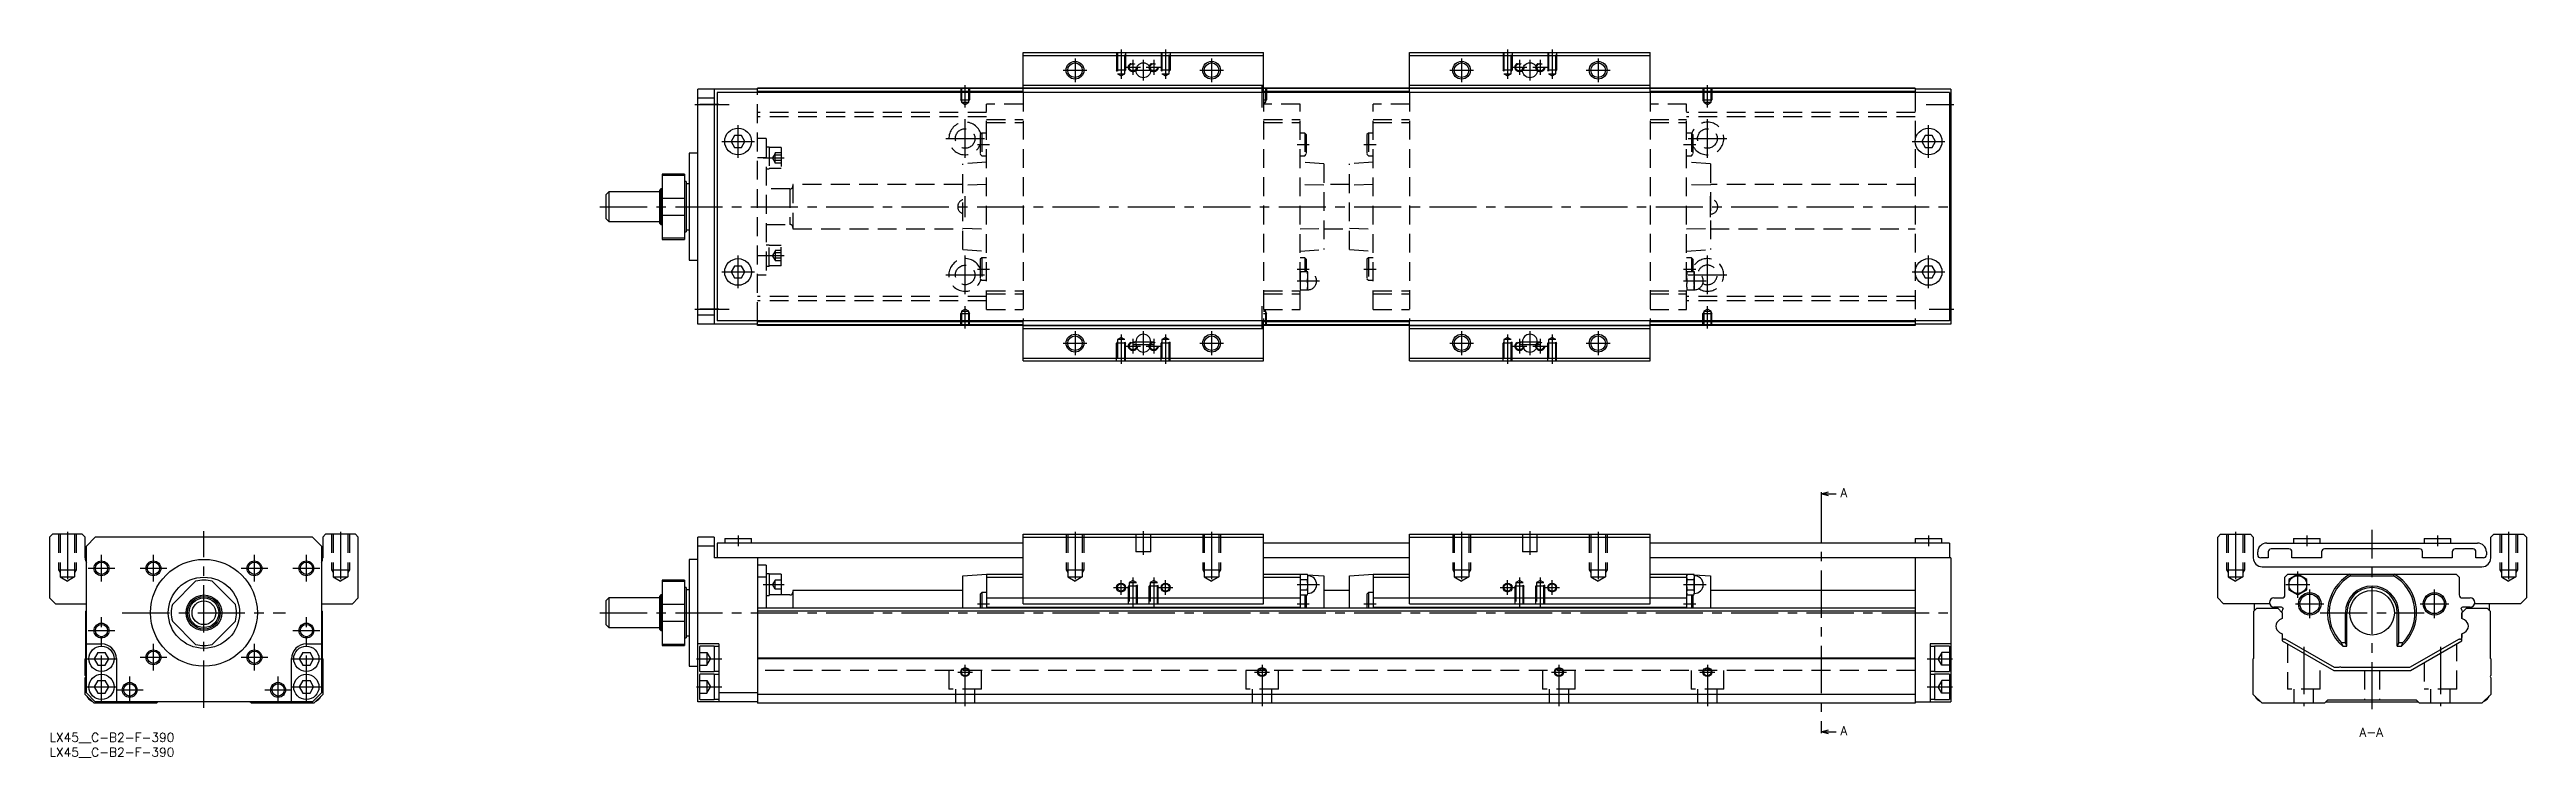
# Model space of a CAD drawing. Extents: x 0 to 834, y -8 to 230.
import ezdxf

# ---------------------------------------------------------------- set-up
doc = ezdxf.new("R2010")
doc.units = 0
doc.header["$LTSCALE"] = 0.5
doc.linetypes.add('CENTER', pattern=[50.8, 31.75, -6.35, 6.35, -6.35])
doc.linetypes.add('DASHED', pattern=[19.05, 12.7, -6.35])
for name, color, linetype in [('MSM_CENTER', 1, 'CENTER'), ('MSM_CONTINUOUS', 7, 'CONTINUOUS'), ('MSM_DASHED', 4, 'DASHED'), ('MSM_NARROW', 5, 'CONTINUOUS'), ('MSM_PART_NUMBER', 7, 'CONTINUOUS')]:
    doc.layers.add(name, color=color, linetype=linetype)
doc.styles.get("Standard").update_dxf_attribs({"font": 'txt.shx', "height": 3, "bigfont": 'bigfont.shx'})

# ---------------------------------------------------------------- blocks, each defined once
blk = doc.blocks.new('*U3')
at = {"layer": 'MSM_PART_NUMBER'}
blk.add_text('LX45__C-B2-F-390', height=3, dxfattribs=at).set_placement((0, -3))
blk = doc.blocks.new('*U4')
at = {"layer": 'MSM_PART_NUMBER'}
blk.add_text('LX45__C-B2-F-390', height=3, dxfattribs=at).set_placement((0, -8))

msp = doc.modelspace()

# ---------------------------------------------------------------- linework, layer by layer
at = {"layer": 'MSM_CENTER'}
for p, q in [((345.4, 227.38), (345.4, 219.38)), ((360.9, 230.38), (360.9, 220.47)), ((364.9, 226.88), (364.9, 221.88)), ((368.4, 226.88), (368.4, 219.88)), ((371.9, 226.88), (371.9, 221.88)), ((375.9, 230.38), (375.9, 220.47)), ((391.4, 227.38), (391.4, 219.38)), ((475.6, 227.38), (475.6, 219.38)), ((491.1, 230.38), (491.1, 220.47)), ((495.1, 226.88), (495.1, 221.88)), ((498.6, 226.88), (498.6, 219.88)), ((502.1, 226.88), (502.1, 221.88)), ((506.1, 230.38), (506.1, 220.47)), ((521.6, 227.38), (521.6, 219.38)), ((308.4, 210.87), (308.4, 218.38)), ((341.4, 223.38), (349.4, 223.38)), ((362.4, 224.38), (367.4, 224.38)), ((364.9, 223.38), (371.9, 223.38)), ((369.4, 224.38), (374.4, 224.38)), ((387.4, 223.38), (395.4, 223.38)), ((408.4, 210.87), (408.4, 218.38)), ((471.6, 223.38), (479.6, 223.38)), ((492.6, 224.38), (497.6, 224.38)), ((495.1, 223.38), (502.1, 223.38)), ((499.6, 224.38), (504.6, 224.38)), ((517.6, 223.38), (525.6, 223.38)), ((558.4, 210.87), (558.4, 218.38)), ((217.4, 211.88), (228.9, 211.88)), ((632.07, 211.88), (641.4, 211.88)), ((231.9, 193.88), (231.9, 204.88)), ((301.9, 200.38), (314.9, 200.38)), ((308.4, 193.88), (308.4, 206.88)), ((551.9, 200.38), (564.9, 200.38)), ((558.4, 193.88), (558.4, 206.88)), ((632.9, 193.88), (632.9, 204.88)), ((226.4, 199.38), (237.4, 199.38)), ((240.4, 193.83), (247.4, 193.83)), ((312.5, 198.38), (316.6, 198.38)), ((420.2, 198.38), (424.3, 198.38)), ((442.7, 198.38), (446.8, 198.38)), ((550.4, 198.38), (554.5, 198.38)), ((627.4, 199.38), (638.4, 199.38)), ((185.4, 177.38), (642.4, 177.38)), ((308.4, 173.88), (308.4, 180.88)), ((559.4, 173.88), (559.4, 180.88)), ((231.9, 149.88), (231.9, 160.88)), ((240.4, 160.92), (247.4, 160.92)), ((308.4, 147.88), (308.4, 160.88)), ((558.4, 147.88), (558.4, 160.88)), ((632.9, 149.88), (632.9, 160.88)), ((226.4, 155.38), (237.4, 155.38)), ((301.9, 154.38), (314.9, 154.38)), ((312.5, 156.38), (316.6, 156.38)), ((420.2, 156.38), (424.3, 156.38)), ((420.2, 152.38), (427.8, 152.38)), ((442.7, 156.38), (446.8, 156.38)), ((550.4, 156.38), (554.5, 156.38)), ((550.4, 152.38), (558, 152.38)), ((551.9, 154.38), (564.9, 154.38)), ((627.4, 155.38), (638.4, 155.38)), ((217.4, 142.88), (228.9, 142.88)), ((308.4, 136.38), (308.4, 143.89)), ((408.4, 136.38), (408.4, 143.89)), ((558.4, 136.38), (558.4, 143.89)), ((633.07, 142.88), (641.4, 142.88)), ((345.4, 135.38), (345.4, 127.38)), ((360.9, 134.29), (360.9, 124.38)), ((368.4, 135.38), (368.4, 127.38)), ((375.9, 134.29), (375.9, 124.38)), ((391.4, 135.38), (391.4, 127.38)), ((475.6, 135.38), (475.6, 127.38)), ((491.1, 134.29), (491.1, 124.38)), ((498.6, 135.38), (498.6, 127.38)), ((506.1, 134.29), (506.1, 124.38)), ((521.6, 135.38), (521.6, 127.38)), ((341.4, 131.38), (349.4, 131.38)), ((362.4, 130.38), (367.4, 130.38)), ((364.9, 132.88), (364.9, 127.88)), ((364.9, 131.88), (371.9, 131.88)), ((364.9, 130.88), (371.9, 130.88)), ((369.4, 130.38), (374.4, 130.38)), ((371.9, 132.88), (371.9, 127.88)), ((387.4, 131.38), (395.4, 131.38)), ((471.6, 131.38), (479.6, 131.38)), ((492.6, 130.38), (497.6, 130.38)), ((495.1, 132.88), (495.1, 127.88)), ((495.1, 131.88), (502.1, 131.88)), ((495.1, 130.88), (502.1, 130.88)), ((499.6, 130.38), (504.6, 130.38)), ((502.1, 132.88), (502.1, 127.88)), ((517.6, 131.38), (525.6, 131.38)), ((596.74, 80.12), (596.74, 0.88)), ((6, 67.76), (6, 50.18)), ((52, 8.5), (52, 68)), ((98, 67.76), (98, 50.18)), ((345.4, 67.76), (345.4, 50.18)), ((368.4, 68), (368.4, 60)), ((391.4, 67.76), (391.4, 50.18)), ((475.6, 67.76), (475.6, 50.18)), ((498.6, 68), (498.6, 60)), ((521.6, 67.76), (521.6, 50.18)), ((736.27, 67.76), (736.27, 50.18)), ((782.27, 8), (782.27, 68.5)), ((828.27, 67.76), (828.27, 50.18)), ((17.5, 51), (17.5, 60)), ((35, 51), (35, 60)), ((69, 51), (69, 60)), ((86.5, 51), (86.5, 60)), ((231.9, 66.5), (231.9, 63)), ((632.9, 66.5), (632.9, 63)), ((760.27, 66.5), (760.27, 63)), ((804.27, 66.5), (804.27, 63)), ((13, 55.5), (22, 55.5)), ((30.5, 55.5), (39.5, 55.5)), ((64.5, 55.5), (73.5, 55.5)), ((82, 55.5), (91, 55.5)), ((360.9, 46.5), (360.9, 51.5)), ((364.9, 52.41), (364.9, 42.5)), ((371.9, 52.41), (371.9, 42.5)), ((375.9, 46.5), (375.9, 51.5)), ((491.1, 46.5), (491.1, 51.5)), ((495.1, 52.41), (495.1, 42.5)), ((502.1, 52.41), (502.1, 42.5)), ((506.1, 46.5), (506.1, 51.5)), ((757.27, 45.54), (757.27, 54.46)), ((240.4, 50), (247.4, 50)), ((312.5, 43.5), (316.6, 43.5)), ((358.4, 49), (363.4, 49)), ((373.4, 49), (378.4, 49)), ((420.2, 50), (427.8, 50)), ((420.2, 43.5), (424.3, 43.5)), ((442.7, 43.5), (446.8, 43.5)), ((488.6, 49), (493.6, 49)), ((503.6, 49), (508.6, 49)), ((550.4, 50), (558, 50)), ((550.4, 43.5), (554.5, 43.5)), ((753.27, 50), (761.27, 50)), ((756.47, 43.5), (766.07, 43.5)), ((761.27, 38.7), (761.27, 48.3)), ((798.47, 43.5), (808.07, 43.5)), ((803.27, 38.7), (803.27, 48.3)), ((13, 34.5), (22, 34.5)), ((17.5, 10.25), (17.5, 39)), ((24.5, 40.5), (79.5, 40.5)), ((82, 34.5), (91, 34.5)), ((86.5, 10.25), (86.5, 39)), ((185.4, 40.5), (642.4, 40.5)), ((764.77, 40.5), (799.77, 40.5)), ((30.5, 25.5), (39.5, 25.5)), ((35, 21), (35, 30)), ((64.5, 25.5), (73.5, 25.5)), ((69, 21), (69, 30)), ((759.27, 28.97), (759.27, 9)), ((805.27, 28.97), (805.27, 9)), ((12.25, 25), (22.75, 25)), ((27, 10), (27, 19)), ((77, 10), (77, 19)), ((81.25, 25), (91.75, 25)), ((217.9, 25), (226.4, 25)), ((305.9, 20.5), (310.9, 20.5)), ((308.4, 9), (308.4, 23)), ((405.9, 20.5), (410.9, 20.5)), ((408.4, 23), (408.4, 9)), ((505.9, 20.5), (510.9, 20.5)), ((508.4, 23), (508.4, 9)), ((555.9, 20.5), (560.9, 20.5)), ((558.4, 23), (558.4, 9)), ((632.4, 25), (640.9, 25)), ((12.25, 15.5), (22.75, 15.5)), ((22.5, 14.5), (31.5, 14.5)), ((72.5, 14.5), (81.5, 14.5)), ((81.25, 15.5), (91.75, 15.5)), ((217.9, 15.5), (226.4, 15.5)), ((632.4, 15.5), (640.9, 15.5))]:
    msp.add_line(p, q, dxfattribs=at)
at = {"layer": 'MSM_CONTINUOUS'}
for p, q in [((327.9, 215.88), (327.9, 229.38)), ((327.9, 229.38), (408.9, 229.38)), ((327.9, 228.38), (408.9, 228.38)), ((408.9, 215.88), (408.9, 229.38)), ((458.1, 215.88), (458.1, 229.38)), ((458.1, 229.38), (539.1, 229.38)), ((458.1, 228.38), (539.1, 228.38)), ((539.1, 215.88), (539.1, 229.38)), ((238.4, 216.98), (218.4, 216.98)), ((218.4, 137.78), (218.4, 216.98)), ((223.9, 216.98), (223.9, 137.78)), ((628.4, 217.38), (238.4, 217.38)), ((238.4, 215.88), (238.4, 217.38)), ((327.9, 217.18), (238.4, 217.18)), ((327.9, 218.38), (408.9, 218.38)), ((327.9, 217.38), (408.9, 217.38)), ((457.9, 217.18), (408.9, 217.18)), ((458.1, 218.38), (539.1, 218.38)), ((458.1, 217.38), (539.1, 217.38)), ((628.4, 217.18), (538.9, 217.18)), ((628.4, 217.38), (628.4, 215.88)), ((640.4, 216.98), (628.4, 216.98)), ((640.4, 216.98), (640.4, 137.78)), ((223.9, 213.98), (218.4, 213.98)), ((639.9, 215.88), (224.9, 215.88)), ((224.9, 215.88), (224.9, 138.88)), ((327.9, 216.18), (238.4, 216.18)), ((457.9, 216.18), (408.9, 216.18)), ((628.4, 216.18), (538.9, 216.18)), ((639.9, 215.88), (639.9, 138.88)), ((230.74, 201.38), (229.59, 199.38)), ((233.05, 201.38), (230.74, 201.38)), ((234.2, 199.38), (233.05, 201.38)), ((631.74, 201.38), (630.59, 199.38)), ((634.05, 201.38), (631.74, 201.38)), ((635.2, 199.38), (634.05, 201.38)), ((215.4, 195.38), (215.4, 159.38)), ((218.4, 195.38), (215.4, 195.38)), ((229.59, 199.38), (230.74, 197.38)), ((230.74, 197.38), (233.05, 197.38)), ((233.05, 197.38), (234.2, 199.38)), ((630.59, 199.38), (631.74, 197.38)), ((631.74, 197.38), (634.05, 197.38)), ((634.05, 197.38), (635.2, 199.38)), ((213.9, 188.38), (206.4, 188.38)), ((206.4, 188.38), (206.4, 166.38)), ((206.4, 188.01), (213.9, 188.01)), ((213.9, 188.38), (213.9, 166.38)), ((214.4, 185.88), (213.9, 185.88)), ((214.4, 185.88), (214.4, 168.88)), ((215.4, 185.13), (214.4, 185.13)), ((188.4, 182.38), (187.4, 181.38)), ((187.4, 181.38), (187.4, 173.38)), ((188.4, 182.38), (188.4, 172.38)), ((205.4, 182.38), (188.4, 182.38)), ((205.9, 183.38), (205.4, 182.88)), ((205.4, 182.88), (205.4, 171.88)), ((205.9, 183.38), (205.9, 171.38)), ((206.4, 183.38), (205.9, 183.38)), ((213.9, 180.17), (206.4, 180.17)), ((187.4, 173.38), (188.4, 172.38)), ((188.4, 172.38), (205.4, 172.38)), ((205.4, 171.88), (205.9, 171.38)), ((205.9, 171.38), (206.4, 171.38)), ((206.4, 174.58), (213.9, 174.58)), ((213.9, 168.88), (214.4, 168.88)), ((214.4, 169.63), (215.4, 169.63)), ((213.9, 166.74), (206.4, 166.74)), ((206.4, 166.38), (213.9, 166.38)), ((215.4, 159.38), (218.4, 159.38)), ((230.74, 157.38), (229.59, 155.38)), ((229.59, 155.38), (230.74, 153.38)), ((233.05, 157.38), (230.74, 157.38)), ((230.74, 153.38), (233.05, 153.38)), ((234.2, 155.38), (233.05, 157.38)), ((233.05, 153.38), (234.2, 155.38)), ((631.74, 157.38), (630.59, 155.38)), ((630.59, 155.38), (631.74, 153.38)), ((634.05, 157.38), (631.74, 157.38)), ((631.74, 153.38), (634.05, 153.38)), ((635.2, 155.38), (634.05, 157.38)), ((634.05, 153.38), (635.2, 155.38)), ((223.9, 140.78), (218.4, 140.78)), ((238.4, 137.78), (218.4, 137.78)), ((639.9, 138.88), (224.9, 138.88)), ((238.4, 137.38), (238.4, 138.88)), ((327.9, 138.58), (238.4, 138.58)), ((327.9, 137.58), (238.4, 137.58)), ((628.4, 137.38), (238.4, 137.38)), ((327.9, 125.38), (327.9, 138.88)), ((327.9, 137.38), (408.9, 137.38)), ((327.9, 136.38), (408.9, 136.38)), ((408.9, 125.38), (408.9, 138.88)), ((457.9, 138.58), (408.9, 138.58)), ((457.9, 137.58), (408.9, 137.58)), ((458.1, 125.38), (458.1, 138.88)), ((458.1, 137.38), (539.1, 137.38)), ((458.1, 136.38), (539.1, 136.38)), ((628.4, 138.58), (538.9, 138.58)), ((628.4, 137.58), (538.9, 137.58)), ((539.1, 125.38), (539.1, 138.88)), ((628.4, 138.88), (628.4, 137.38)), ((640.4, 137.78), (628.4, 137.78)), ((327.9, 126.38), (408.9, 126.38)), ((327.9, 125.38), (408.9, 125.38)), ((365.9, 131.88), (365.9, 130.88)), ((370.9, 130.88), (370.9, 131.88)), ((458.1, 126.38), (539.1, 126.38)), ((458.1, 125.38), (539.1, 125.38)), ((496.1, 131.88), (496.1, 130.88)), ((501.1, 130.88), (501.1, 131.88)), ((596.74, 80.62), (599.24, 81.29)), ((596.74, 81.12), (596.74, 80.12)), ((596.74, 80.62), (601.74, 80.62)), ((599.24, 79.95), (596.74, 80.62)), ((1, 67), (0, 66)), ((11, 67), (1, 67)), ((12, 66), (11, 67)), ((93, 67), (92, 66)), ((103, 67), (93, 67)), ((104, 66), (103, 67)), ((327.9, 67), (408.9, 67)), ((327.9, 43.5), (327.9, 67)), ((408.9, 43.5), (408.9, 67)), ((458.1, 67), (539.1, 67)), ((458.1, 43.5), (458.1, 67)), ((539.1, 43.5), (539.1, 67)), ((730.27, 66), (731.27, 67)), ((731.27, 67), (741.27, 67)), ((741.27, 67), (742.27, 66)), ((822.27, 66), (823.27, 67)), ((823.27, 67), (833.27, 67)), ((833.27, 67), (834.27, 66)), ((0, 66), (0, 45.5)), ((12, 59), (12, 66)), ((15.4, 66), (12.4, 63)), ((12.4, 13.5), (12.4, 63)), ((88.6, 66), (15.4, 66)), ((91.6, 63), (88.6, 66)), ((91.6, 63), (91.6, 13.5)), ((92, 66), (92, 59)), ((104, 45.5), (104, 66)), ((218.4, 58.5), (215.4, 58.5)), ((215.4, 58.5), (215.4, 22.5)), ((223.9, 66), (218.4, 66)), ((218.4, 10.5), (218.4, 66)), ((223.9, 63), (218.4, 63)), ((223.9, 66), (223.9, 59)), ((327.9, 59), (223.9, 59)), ((224.9, 64), (224.9, 59)), ((327.9, 64), (224.9, 64)), ((227.4, 65.5), (227.4, 64)), ((227.4, 65.5), (236.4, 65.5)), ((236.4, 64), (236.4, 65.5)), ((238.4, 59), (238.4, 10)), ((327.9, 66), (408.9, 66)), ((458.1, 64), (408.9, 64)), ((458.1, 59), (408.9, 59)), ((458.1, 66), (539.1, 66)), ((639.9, 64), (539.1, 64)), ((640.4, 59), (539.1, 59)), ((628.4, 65.5), (628.4, 64)), ((628.4, 65.5), (637.4, 65.5)), ((628.4, 59), (628.4, 10)), ((637.4, 64), (637.4, 65.5)), ((639.9, 64), (639.9, 59)), ((640.4, 59), (640.4, 10.5)), ((730.27, 45.5), (730.27, 66)), ((742.27, 66), (742.27, 59)), ((743.77, 60), (743.77, 61)), ((747.27, 59), (744.77, 59)), ((746.77, 64), (817.77, 64)), ((747.27, 61), (747.27, 59)), ((754.27, 62), (748.27, 62)), ((755.27, 59), (755.27, 61)), ((765.27, 59), (755.27, 59)), ((755.77, 65.5), (764.77, 65.5)), ((755.77, 65.5), (755.77, 64)), ((764.77, 64), (764.77, 65.5)), ((765.27, 61), (765.27, 59)), ((798.27, 62), (766.27, 62)), ((799.27, 59), (799.27, 61)), ((809.27, 59), (799.27, 59)), ((799.77, 65.5), (808.77, 65.5)), ((799.77, 65.5), (799.77, 64)), ((808.77, 64), (808.77, 65.5)), ((809.27, 61), (809.27, 59)), ((816.27, 62), (810.27, 62)), ((817.27, 59), (817.27, 61)), ((819.77, 59), (817.27, 59)), ((820.77, 61), (820.77, 60)), ((822.27, 59), (822.27, 66)), ((834.27, 66), (834.27, 45.5)), ((41.36, 43.3), (49.2, 51.14)), ((54.8, 51.14), (62.64, 43.3)), ((213.9, 51.5), (206.4, 51.5)), ((206.4, 51.5), (206.4, 29.5)), ((206.4, 51.14), (213.9, 51.14)), ((213.9, 51.5), (213.9, 29.5)), ((241.4, 56.5), (238.4, 56.5)), ((241.4, 52.5), (238.4, 52.5)), ((241.4, 56.5), (241.4, 42)), ((242.4, 53.65), (241.4, 53.65)), ((242.4, 53.65), (242.4, 46.35)), ((246.4, 53.5), (242.4, 53.5)), ((246.4, 53.5), (246.4, 46.5)), ((307.6, 53), (315.6, 53.5)), ((307.6, 42), (307.6, 53)), ((315.6, 53.5), (327.9, 53.5)), ((315.6, 53.5), (315.6, 42)), ((315.6, 52.5), (327.9, 52.5)), ((408.9, 53.5), (421.2, 53.5)), ((408.9, 52.5), (421.2, 52.5)), ((421.2, 53.5), (421.77, 53.46)), ((421.2, 53.5), (421.2, 42)), ((421.32, 53.46), (421.2, 53)), ((421.2, 52.41), (421.2, 52.6)), ((421.32, 53.46), (423.67, 53.46)), ((421.32, 51.73), (423.67, 51.73)), ((423.8, 53), (423.67, 53.46)), ((423.7, 53.34), (429.2, 53)), ((423.8, 47), (423.8, 53)), ((429.2, 53), (429.2, 42)), ((437.8, 53), (445.8, 53.5)), ((437.8, 42), (437.8, 53)), ((445.8, 53.5), (458.1, 53.5)), ((445.8, 53.5), (445.8, 42)), ((445.8, 52.5), (458.1, 52.5)), ((539.1, 53.5), (551.4, 53.5)), ((539.1, 52.5), (551.4, 52.5)), ((551.4, 53.5), (551.97, 53.46)), ((551.4, 53.5), (551.4, 42)), ((551.52, 53.46), (551.4, 53)), ((551.4, 52.41), (551.4, 52.6)), ((551.52, 53.46), (553.87, 53.46)), ((551.52, 51.73), (553.87, 51.73)), ((554, 53), (553.87, 53.46)), ((553.9, 53.34), (559.4, 53)), ((554, 47), (554, 53)), ((559.4, 53), (559.4, 42)), ((745.27, 56), (819.27, 56)), ((752.92, 52.5), (753.92, 53.5)), ((752.92, 46.5), (752.92, 52.5)), ((753.92, 53.5), (810.62, 53.5)), ((757.27, 53.46), (754.27, 51.73)), ((754.27, 51.73), (754.27, 48.27)), ((760.27, 51.73), (757.27, 53.46)), ((760.27, 48.27), (760.27, 51.73)), ((774.79, 53.5), (775.04, 53)), ((775.04, 53), (789.5, 53)), ((789.5, 53), (789.76, 53.5)), ((810.62, 53.5), (811.62, 52.5)), ((811.62, 52.5), (811.62, 46.5)), ((0, 45.5), (2, 43.5)), ((2, 43.5), (12.4, 43.5)), ((91.6, 43.5), (102, 43.5)), ((102, 43.5), (104, 45.5)), ((188.4, 45.5), (187.4, 44.5)), ((187.4, 44.5), (187.4, 36.5)), ((205.4, 45.5), (188.4, 45.5)), ((188.4, 45.5), (188.4, 35.5)), ((205.9, 46.5), (205.4, 46)), ((205.4, 46), (205.4, 35)), ((206.4, 46.5), (205.9, 46.5)), ((205.9, 46.5), (205.9, 34.5)), ((213.9, 43.3), (206.4, 43.3)), ((214.4, 49), (213.9, 49)), ((214.4, 49), (214.4, 32)), ((215.4, 48.25), (214.4, 48.25)), ((628.4, 42), (238.4, 42)), ((241.4, 46.35), (242.4, 46.35)), ((249.4, 46.5), (242.4, 46.5)), ((250.4, 48), (250.4, 42)), ((307.6, 48), (250.4, 48)), ((314, 47.3), (313.5, 46.8)), ((313.5, 46.8), (313.5, 42)), ((315.6, 47.3), (314, 47.3)), ((314, 47.3), (314, 42)), ((315.6, 45.5), (421.2, 45.5)), ((315.6, 42.4), (421.2, 42.4)), ((327.9, 43.5), (408.9, 43.5)), ((421.2, 47), (421.32, 46.54)), ((421.32, 48.27), (423.67, 48.27)), ((421.32, 46.54), (423.67, 46.54)), ((422.8, 46.54), (422.8, 42)), ((423.3, 46.54), (423.3, 42)), ((423.67, 46.54), (423.8, 47)), ((437.8, 48), (429.2, 48)), ((444.2, 47.3), (443.7, 46.8)), ((443.7, 46.8), (443.7, 42)), ((445.8, 47.3), (444.2, 47.3)), ((444.2, 47.3), (444.2, 42)), ((445.8, 45.5), (551.4, 45.5)), ((445.8, 42.4), (551.4, 42.4)), ((458.1, 43.5), (539.1, 43.5)), ((551.4, 47), (551.52, 46.54)), ((551.52, 48.27), (553.87, 48.27)), ((551.52, 46.54), (553.87, 46.54)), ((553, 46.54), (553, 42)), ((553.5, 46.54), (553.5, 42)), ((553.87, 46.54), (554, 47)), ((628.4, 48), (559.4, 48)), ((732.27, 43.5), (730.27, 45.5)), ((747.74, 43.5), (732.27, 43.5)), ((742.47, 41), (743.47, 42)), ((742.67, 41.2), (742.67, 43.5)), ((743.47, 42), (750.52, 42)), ((749.22, 45.5), (751.92, 45.5)), ((751.52, 42.4), (749.22, 42.4)), ((750.52, 42), (752.02, 40.5)), ((750.52, 42), (752.02, 40.5)), ((754.27, 48.27), (757.27, 46.54)), ((757.27, 46.54), (760.27, 48.27)), ((812.52, 40.5), (814.02, 42)), ((812.62, 45.5), (815.32, 45.5)), ((815.32, 42.4), (813.02, 42.4)), ((814.02, 42), (821.07, 42)), ((832.27, 43.5), (816.81, 43.5)), ((821.07, 42), (822.07, 41)), ((821.87, 41.2), (821.87, 43.5)), ((834.27, 45.5), (832.27, 43.5)), ((12.2, 41), (12.4, 41.2)), ((12.2, 25.2), (12.2, 41)), ((49.2, 29.86), (41.36, 37.7)), ((62.64, 37.7), (54.8, 29.86)), ((91.6, 41.2), (91.8, 41)), ((91.8, 41), (91.8, 25.2)), ((187.4, 36.5), (188.4, 35.5)), ((188.4, 35.5), (205.4, 35.5)), ((205.4, 35), (205.9, 34.5)), ((205.9, 34.5), (206.4, 34.5)), ((206.4, 37.7), (213.9, 37.7)), ((628.4, 41), (238.4, 41)), ((742.47, 25.2), (742.47, 41)), ((752.02, 38.61), (751.13, 38.1)), ((751.13, 33.9), (752.02, 33.39)), ((751.97, 40.55), (751.97, 41.2)), ((752.02, 40.5), (752.02, 38.61)), ((752.02, 33.39), (752.02, 31)), ((773.27, 30.44), (773.27, 40.5)), ((773.77, 29.22), (773.77, 40.5)), ((790.77, 29.22), (790.77, 40.5)), ((791.27, 30.44), (791.27, 40.5)), ((812.57, 40.55), (812.52, 40.5)), ((812.52, 40.5), (812.52, 38.61)), ((812.52, 38.61), (812.52, 40.5)), ((813.42, 38.1), (812.52, 38.61)), ((812.52, 33.39), (813.42, 33.9)), ((812.52, 33.39), (812.52, 32.13)), ((812.52, 31), (812.52, 33.39)), ((812.57, 41.2), (812.57, 40.55)), ((822.07, 41), (822.07, 25.2)), ((12, 25), (12.2, 25.2)), ((12.4, 30), (17.5, 30)), ((16.27, 27.12), (15.05, 25)), ((16.27, 27.12), (18.73, 27.12)), ((19.95, 25), (18.73, 27.12)), ((85.27, 27.12), (84.05, 25)), ((85.27, 27.12), (87.73, 27.12)), ((86.5, 30), (91.6, 30)), ((88.95, 25), (87.73, 27.12)), ((91.8, 25.2), (92, 25)), ((213.9, 29.86), (206.4, 29.86)), ((206.4, 29.5), (213.9, 29.5)), ((213.9, 32), (214.4, 32)), ((214.4, 32.75), (215.4, 32.75)), ((225.4, 30), (218.4, 30)), ((218.9, 29), (218.9, 21)), ((223.9, 29.25), (219.15, 29.25)), ((223.9, 29.25), (223.9, 20.75)), ((225.4, 29.15), (223.9, 29.15)), ((225.4, 30), (225.4, 10.5)), ((628.4, 25.2), (238.4, 25.2)), ((633.4, 30), (633.4, 10.5)), ((640.4, 30), (633.4, 30)), ((634.9, 29.15), (633.4, 29.15)), ((639.9, 29.25), (634.9, 29.25)), ((634.9, 29.25), (634.9, 20.75)), ((639.9, 29.25), (639.9, 20.75)), ((742.27, 25), (742.47, 25.2)), ((752.02, 31), (769.34, 21)), ((752.97, 31.61), (752.77, 31.61)), ((769.61, 22), (752.97, 31.61)), ((771.91, 30.44), (773.27, 30.44)), ((772.38, 29.22), (773.77, 29.22)), ((773.77, 29.22), (773.27, 30.44)), ((791.27, 30.44), (790.77, 29.22)), ((790.77, 29.22), (792.16, 29.22)), ((791.27, 30.44), (792.63, 30.44)), ((811.57, 31.61), (794.93, 22)), ((795.2, 21), (812.52, 31)), ((811.77, 31.61), (811.57, 31.61)), ((822.07, 25.2), (822.27, 25)), ((12, 19.4), (12, 25)), ((12, 13), (12, 18.6)), ((15.05, 25), (16.27, 22.88)), ((16.27, 17.62), (15.05, 15.5)), ((16.27, 22.88), (18.73, 22.88)), ((16.27, 17.62), (18.73, 17.62)), ((18.73, 22.88), (19.95, 25)), ((19.95, 15.5), (18.73, 17.62)), ((22.5, 25), (22.5, 10.5)), ((81.5, 10.5), (81.5, 25)), ((84.05, 25), (85.27, 22.88)), ((85.27, 17.62), (84.05, 15.5)), ((85.27, 22.88), (87.73, 22.88)), ((85.27, 17.62), (87.73, 17.62)), ((87.73, 22.88), (88.95, 25)), ((88.95, 15.5), (87.73, 17.62)), ((92, 25), (92, 13)), ((215.4, 22.5), (218.4, 22.5)), ((218.9, 19.5), (218.9, 11.5)), ((219.15, 20.75), (223.9, 20.75)), ((223.9, 19.75), (219.15, 19.75)), ((223.9, 20.85), (225.4, 20.85)), ((223.9, 19.75), (223.9, 11.25)), ((225.4, 19.65), (223.9, 19.65)), ((628.4, 25), (238.4, 25)), ((633.4, 20.85), (634.9, 20.85)), ((634.9, 19.65), (633.4, 19.65)), ((634.9, 20.75), (639.9, 20.75)), ((639.9, 19.75), (634.9, 19.75)), ((634.9, 19.75), (634.9, 11.25)), ((639.9, 19.75), (639.9, 11.25)), ((742.27, 13), (742.27, 25)), ((769.34, 21), (795.2, 21)), ((771.12, 22), (769.61, 22)), ((794.93, 22), (771.92, 22)), ((822.27, 25), (822.27, 19.4)), ((822.27, 18.6), (822.27, 13)), ((15, 10), (12, 13)), ((15.4, 10.5), (12.4, 13.5)), ((36, 10), (15, 10)), ((15.05, 15.5), (16.27, 13.38)), ((88.6, 10.5), (15.4, 10.5)), ((16.27, 13.38), (18.73, 13.38)), ((18.73, 13.38), (19.95, 15.5)), ((36.5, 10.5), (36, 10)), ((68, 10), (67.5, 10.5)), ((89, 10), (68, 10)), ((84.05, 15.5), (85.27, 13.38)), ((85.27, 13.38), (87.73, 13.38)), ((87.73, 13.38), (88.95, 15.5)), ((91.6, 13.5), (88.6, 10.5)), ((92, 13), (89, 10)), ((238.4, 10.5), (218.4, 10.5)), ((219.15, 11.25), (223.9, 11.25)), ((223.9, 11.35), (225.4, 11.35)), ((238.4, 13.5), (225.4, 13.5)), ((628.4, 13), (238.4, 13)), ((628.4, 10), (238.4, 10)), ((628.4, 10.5), (640.4, 10.5)), ((633.4, 11.35), (634.9, 11.35)), ((634.9, 11.25), (639.9, 11.25)), ((745.27, 10), (742.27, 13)), ((766.27, 10), (745.27, 10)), ((767.27, 11), (766.27, 10)), ((766.77, 10.5), (797.77, 10.5)), ((797.27, 11), (767.27, 11)), ((798.27, 10), (797.27, 11)), ((819.27, 10), (798.27, 10)), ((822.27, 13), (819.27, 10)), ((596.74, 0.38), (599.24, 1.05)), ((596.74, 0.88), (596.74, -0.12)), ((596.74, 0.38), (601.74, 0.38)), ((599.24, -0.29), (596.74, 0.38))]:
    msp.add_line(p, q, dxfattribs=at)
for centre, radius in [((345.4, 223.38), 2.46), ((368.4, 223.38), 2.5), ((391.4, 223.38), 2.46), ((475.6, 223.38), 2.46), ((498.6, 223.38), 2.5), ((521.6, 223.38), 2.46), ((231.9, 199.38), 4.5), ((632.9, 199.38), 4.5), ((231.9, 155.38), 4.5), ((632.9, 155.38), 4.5), ((345.4, 131.38), 2.46), ((391.4, 131.38), 2.46), ((475.6, 131.38), 2.46), ((521.6, 131.38), 2.46), ((52, 40.5), 18), ((17.5, 55.5), 2.07), ((35, 55.5), 2.07), ((52, 40.5), 12), ((69, 55.5), 2.07), ((86.5, 55.5), 2.07), ((360.9, 49), 1.23), ((375.9, 49), 1.23), ((491.1, 49), 1.23), ((506.1, 49), 1.23), ((757.27, 50), 3), ((52, 40.5), 6), ((52, 40.5), 5.5), ((52, 40.5), 5), ((52, 40.5), 4), ((761.27, 43.5), 3.8), ((761.27, 43.5), 3.3), ((782.27, 40.5), 7.5), ((803.27, 43.5), 3.8), ((803.27, 43.5), 3.3), ((17.5, 34.5), 2.07), ((86.5, 34.5), 2.07), ((17.5, 25), 4.25), ((35, 25.5), 2.07), ((69, 25.5), 2.07), ((86.5, 25), 4.25), ((17.5, 15.5), 4.25), ((86.5, 15.5), 4.25), ((308.4, 20.5), 1.23), ((408.4, 20.5), 1.23), ((508.4, 20.5), 1.23), ((558.4, 20.5), 1.23), ((27, 14.5), 2.07), ((77, 14.5), 2.07)]:
    msp.add_circle(centre, radius, dxfattribs=at)
for centre, radius, start, end in [((368.4, 131.88), 2.5, 0, 180), ((498.6, 131.88), 2.5, 0, 180), ((368.4, 130.88), 2.5, 180, 0), ((498.6, 130.88), 2.5, 180, 0), ((15, 59), 3, 180, 209.92525), ((89, 59), 3, 330.07238, 0), ((745.27, 59), 3, 180, 270), ((746.77, 61), 3, 90, 180), ((744.77, 60), 1, 180, 270), ((748.27, 61), 1, 90, 180), ((754.27, 61), 1, 0, 90), ((766.27, 61), 1, 90, 180), ((798.27, 61), 1, 0, 90), ((810.27, 61), 1, 90, 180), ((816.27, 61), 1, 0, 90), ((817.77, 61), 3, 0, 90), ((819.27, 59), 3, 270, 0), ((819.77, 60), 1, 270, 0), ((52, 40.5), 11, 75.27264, 104.72736), ((424.5, 52.57), 3.31, 164.22771, 179.4294), ((424.5, 52.63), 3.31, 180.57378, 195.76911), ((434.08, 49.95), 12.89, 172.03062, 179.75617), ((420.49, 52.56), 3.31, 0.57378, 15.76911), ((420.49, 52.63), 3.31, 344.22771, 359.4294), ((410.9, 49.94), 12.89, 0.24521, 7.968), ((423.8, 50), 3, 270, 90), ((554.7, 52.57), 3.31, 164.22771, 179.4294), ((554.7, 52.63), 3.31, 180.57378, 195.76911), ((564.28, 49.95), 12.89, 172.03062, 179.75617), ((550.69, 52.56), 3.31, 0.57378, 15.76911), ((550.69, 52.63), 3.31, 344.22771, 359.4294), ((541.1, 49.94), 12.89, 0.24521, 7.968), ((554, 50), 3, 270, 90), ((782.27, 40.5), 15, 119.92643, 228.76392), ((782.27, 40.5), 14.44, 120.05097, 224.15139), ((782.27, 40.5), 14.44, 315.84861, 59.94903), ((782.27, 40.5), 15, 311.23608, 60.07357), ((52, 40.5), 11, 165.27264, 194.72736), ((52, 40.5), 11, 345.27264, 14.72736), ((249.4, 47.5), 1, 270, 0), ((434.65, 50.1), 13.46, 180.40698, 187.80623), ((424.5, 47.37), 3.31, 164.22771, 179.4294), ((424.5, 47.44), 3.31, 180.57378, 195.76911), ((410.34, 50.1), 13.46, 352.19377, 359.59302), ((420.49, 47.37), 3.31, 0.57378, 15.76911), ((420.49, 47.43), 3.31, 344.22771, 359.4294), ((564.85, 50.1), 13.46, 180.40698, 187.80623), ((554.7, 47.37), 3.31, 164.22771, 179.4294), ((554.7, 47.44), 3.31, 180.57378, 195.76911), ((540.54, 50.1), 13.46, 352.19377, 359.59302), ((550.69, 47.37), 3.31, 0.57378, 15.76911), ((550.69, 47.43), 3.31, 344.22771, 359.4294), ((749.22, 43.95), 1.55, 90, 270), ((751.52, 41.4), 1, 30.09191, 90), ((751.92, 46.5), 1, 270, 0), ((752.77, 41.2), 0.8, 118.74892, 180), ((782.27, 40.5), 9, 0, 180), ((782.27, 40.5), 8.5, 0, 180), ((812.62, 46.5), 1, 180, 270), ((813.02, 41.4), 1, 90, 149.90809), ((811.77, 41.2), 0.8, 0, 61.25108), ((815.32, 43.95), 1.55, 270, 90), ((752.43, 35.85), 2.6, 120.00003, 176.58933), ((752.43, 36.15), 2.6, 183.41067, 239.99996), ((812.12, 35.85), 2.6, 3.41067, 59.99996), ((812.12, 36.15), 2.6, 300.00004, 356.58933), ((17.5, 25), 5, 0, 90), ((52, 40.5), 11, 255.27264, 284.72736), ((86.5, 25), 5, 90, 180), ((219.15, 29), 0.25, 90, 180), ((752.77, 32.41), 0.8, 200.36413, 270), ((784.5, 34.62), 13.26, 198.36858, 204.03004), ((779.98, 34.65), 13.33, 335.98509, 341.61629), ((811.77, 32.41), 0.8, 270, 339.62763), ((11.7, 19), 0.5, 306.8699, 53.1301), ((219.15, 21), 0.25, 180, 270), ((219.15, 19.5), 0.25, 90, 180), ((771.52, 21.7), 0.5, 36.8699, 143.1301), ((822.57, 19), 0.5, 126.8699, 233.1301), ((15.4, 13.5), 3, 201.81505, 248.18495), ((88.6, 13.5), 3, 291.81368, 338.18632), ((219.15, 11.5), 0.25, 180, 270), ((745.67, 13.5), 3, 201.81368, 248.18632), ((818.87, 13.5), 3, 291.81505, 338.18495)]:
    msp.add_arc(centre, radius, start, end, dxfattribs=at)
at = {"layer": 'MSM_DASHED'}
for p, q in [((359.4, 229.38), (359.4, 223.38)), ((359.67, 229.38), (359.67, 222.18)), ((362.13, 222.18), (362.13, 229.38)), ((362.4, 229.38), (362.4, 223.38)), ((374.4, 229.38), (374.4, 223.38)), ((374.67, 229.38), (374.67, 222.18)), ((377.13, 222.18), (377.13, 229.38)), ((377.4, 229.38), (377.4, 223.38)), ((489.6, 229.38), (489.6, 223.38)), ((489.87, 229.38), (489.87, 222.18)), ((492.33, 222.18), (492.33, 229.38)), ((492.6, 229.38), (492.6, 223.38)), ((504.6, 229.38), (504.6, 223.38)), ((504.87, 229.38), (504.87, 222.18)), ((507.33, 222.18), (507.33, 229.38)), ((507.6, 229.38), (507.6, 223.38)), ((306.9, 217.38), (306.9, 213.38)), ((307.17, 217.38), (307.17, 212.58)), ((309.63, 212.58), (309.63, 217.38)), ((309.9, 217.38), (309.9, 213.38)), ((408.9, 217.38), (327.9, 217.38)), ((362.4, 223.38), (359.4, 223.38)), ((359.67, 222.91), (359.4, 223.38)), ((359.67, 222.18), (362.13, 222.18)), ((359.67, 222.18), (360.9, 221.47)), ((360.9, 221.47), (362.13, 222.18)), ((362.13, 222.91), (362.4, 223.38)), ((377.4, 223.38), (374.4, 223.38)), ((374.67, 222.91), (374.4, 223.38)), ((374.67, 222.18), (377.13, 222.18)), ((374.67, 222.18), (375.9, 221.47)), ((375.9, 221.47), (377.13, 222.18)), ((377.13, 222.91), (377.4, 223.38)), ((409.63, 212.58), (409.63, 217.38)), ((409.9, 217.38), (409.9, 213.38)), ((539.1, 217.38), (458.1, 217.38)), ((492.6, 223.38), (489.6, 223.38)), ((489.87, 222.91), (489.6, 223.38)), ((489.87, 222.18), (492.33, 222.18)), ((489.87, 222.18), (491.1, 221.47)), ((491.1, 221.47), (492.33, 222.18)), ((492.33, 222.91), (492.6, 223.38)), ((507.6, 223.38), (504.6, 223.38)), ((504.87, 222.91), (504.6, 223.38)), ((504.87, 222.18), (507.33, 222.18)), ((504.87, 222.18), (506.1, 221.47)), ((506.1, 221.47), (507.33, 222.18)), ((507.33, 222.91), (507.6, 223.38)), ((556.9, 217.38), (556.9, 213.38)), ((557.17, 217.38), (557.17, 212.58)), ((559.63, 212.58), (559.63, 217.38)), ((559.9, 217.38), (559.9, 213.38)), ((225.4, 211.88), (218.4, 211.88)), ((238.4, 138.88), (238.4, 215.88)), ((315.6, 209.13), (238.4, 209.13)), ((306.9, 213.38), (309.9, 213.38)), ((307.17, 212.91), (306.9, 213.38)), ((307.17, 212.58), (308.4, 211.87)), ((307.17, 212.58), (309.63, 212.58)), ((308.4, 211.87), (309.63, 212.58)), ((309.63, 212.91), (309.9, 213.38)), ((327.9, 211.98), (315.6, 211.98)), ((315.6, 142.78), (315.6, 211.98)), ((327.9, 215.88), (327.9, 138.88)), ((408.9, 215.88), (408.9, 138.88)), ((408.9, 213.38), (409.9, 213.38)), ((408.9, 212.15), (409.63, 212.58)), ((408.9, 212.58), (409.63, 212.58)), ((421.2, 211.98), (408.9, 211.98)), ((409.63, 212.91), (409.9, 213.38)), ((421.2, 142.78), (421.2, 211.98)), ((458.1, 211.98), (445.8, 211.98)), ((445.8, 142.78), (445.8, 211.98)), ((458.1, 215.88), (458.1, 138.88)), ((539.1, 215.88), (539.1, 138.88)), ((551.4, 211.98), (539.1, 211.98)), ((551.4, 142.78), (551.4, 211.98)), ((628.4, 209.13), (551.4, 209.13)), ((556.9, 213.38), (559.9, 213.38)), ((557.17, 212.91), (556.9, 213.38)), ((557.17, 212.58), (559.63, 212.58)), ((557.17, 212.58), (558.4, 211.87)), ((558.4, 211.87), (559.63, 212.58)), ((559.63, 212.91), (559.9, 213.38)), ((628.4, 215.88), (628.4, 138.88)), ((315.6, 207.63), (238.4, 207.63)), ((241.4, 200.38), (238.4, 200.38)), ((241.4, 200.38), (241.4, 154.38)), ((314, 202.18), (313.5, 201.68)), ((313.5, 201.68), (313.5, 195.08)), ((315.6, 202.18), (314, 202.18)), ((314, 202.18), (314, 194.58)), ((315.6, 206.73), (327.9, 206.73)), ((315.6, 205.73), (327.9, 205.73)), ((408.9, 206.73), (421.2, 206.73)), ((408.9, 205.73), (421.2, 205.73)), ((422.8, 202.18), (421.2, 202.18)), ((423.3, 201.68), (422.8, 202.18)), ((422.8, 202.18), (422.8, 194.58)), ((423.3, 201.68), (423.3, 195.08)), ((444.2, 202.18), (443.7, 201.68)), ((443.7, 201.68), (443.7, 195.08)), ((445.8, 202.18), (444.2, 202.18)), ((444.2, 202.18), (444.2, 194.58)), ((445.8, 206.73), (458.1, 206.73)), ((445.8, 205.73), (458.1, 205.73)), ((539.1, 206.73), (551.4, 206.73)), ((539.1, 205.73), (551.4, 205.73)), ((628.4, 207.63), (551.4, 207.63)), ((553, 202.18), (551.4, 202.18)), ((553.5, 201.68), (553, 202.18)), ((553, 202.18), (553, 194.58)), ((553.5, 201.68), (553.5, 195.08)), ((241.4, 193.9), (238.4, 193.9)), ((242.4, 197.48), (241.4, 197.48)), ((242.4, 197.48), (242.4, 190.18)), ((246.4, 197.33), (242.4, 197.33)), ((244.4, 195.33), (243.53, 193.83)), ((244.4, 192.33), (243.53, 193.83)), ((244.4, 192.1), (244.4, 195.56)), ((246.4, 195.56), (244.4, 195.56)), ((246.4, 194.7), (244.4, 194.7)), ((246.4, 192.96), (244.4, 192.96)), ((246.4, 192.1), (244.4, 192.1)), ((246.4, 197.33), (246.4, 190.33)), ((315.6, 192.38), (307.6, 191.82)), ((313.5, 195.08), (314, 194.58)), ((314, 194.58), (315.6, 194.58)), ((421.2, 194.58), (422.8, 194.58)), ((429.2, 191.82), (421.2, 192.38)), ((422.8, 194.58), (423.3, 195.08)), ((445.8, 192.38), (437.8, 191.82)), ((443.7, 195.08), (444.2, 194.58)), ((444.2, 194.58), (445.8, 194.58)), ((551.4, 194.58), (553, 194.58)), ((559.4, 191.82), (551.4, 192.38)), ((553, 194.58), (553.5, 195.08)), ((241.4, 190.18), (242.4, 190.18)), ((242.4, 190.33), (246.4, 190.33)), ((250.4, 184.88), (250.4, 169.88)), ((307.6, 184.88), (250.4, 184.88)), ((307.6, 162.93), (307.6, 191.82)), ((315.6, 184.86), (307.6, 184.61)), ((429.2, 184.61), (421.2, 184.86)), ((429.2, 191.82), (429.2, 162.93)), ((437.8, 184.88), (429.2, 184.88)), ((437.8, 162.93), (437.8, 191.82)), ((445.8, 184.86), (437.8, 184.61)), ((559.4, 184.61), (551.4, 184.86)), ((559.4, 191.82), (559.4, 162.93)), ((628.4, 184.88), (559.4, 184.88)), ((249.4, 183.38), (241.4, 183.38)), ((249.4, 183.38), (249.4, 171.38)), ((241.4, 171.38), (249.4, 171.38)), ((250.4, 169.88), (307.6, 169.88)), ((307.6, 170.14), (315.6, 169.89)), ((421.2, 169.89), (429.2, 170.14)), ((429.2, 169.88), (437.8, 169.88)), ((437.8, 170.14), (445.8, 169.89)), ((551.4, 169.89), (559.4, 170.14)), ((559.4, 169.88), (628.4, 169.88)), ((241.4, 160.85), (238.4, 160.85)), ((241.4, 164.57), (242.4, 164.57)), ((242.4, 157.27), (242.4, 164.57)), ((242.4, 164.42), (246.4, 164.42)), ((244.4, 162.42), (243.53, 160.92)), ((244.4, 159.42), (243.53, 160.92)), ((244.4, 162.65), (244.4, 159.19)), ((246.4, 162.65), (244.4, 162.65)), ((246.4, 161.79), (244.4, 161.79)), ((246.4, 160.05), (244.4, 160.05)), ((246.4, 159.19), (244.4, 159.19)), ((246.4, 157.42), (246.4, 164.42)), ((307.6, 162.93), (315.6, 162.38)), ((314, 160.18), (313.5, 159.68)), ((313.5, 159.68), (313.5, 153.08)), ((315.6, 160.18), (314, 160.18)), ((314, 160.18), (314, 152.58)), ((421.2, 162.38), (429.2, 162.93)), ((422.8, 160.18), (421.2, 160.18)), ((422.8, 160.18), (422.8, 155.38)), ((423.3, 159.68), (422.8, 160.18)), ((423.3, 159.68), (423.3, 155.38)), ((437.8, 162.93), (445.8, 162.38)), ((444.2, 160.18), (443.7, 159.68)), ((443.7, 159.68), (443.7, 153.08)), ((445.8, 160.18), (444.2, 160.18)), ((444.2, 160.18), (444.2, 152.58)), ((551.4, 162.38), (559.4, 162.93)), ((553, 160.18), (551.4, 160.18)), ((553, 160.18), (553, 155.38)), ((553.5, 159.68), (553, 160.18)), ((553.5, 159.68), (553.5, 155.38)), ((238.4, 154.38), (241.4, 154.38)), ((242.4, 157.27), (241.4, 157.27)), ((246.4, 157.42), (242.4, 157.42)), ((313.5, 153.08), (314, 152.58)), ((314, 152.58), (315.6, 152.58)), ((423.8, 155.38), (421.2, 155.38)), ((421.32, 152.38), (423.67, 152.38)), ((423.8, 149.38), (423.8, 155.38)), ((443.7, 153.08), (444.2, 152.58)), ((444.2, 152.58), (445.8, 152.58)), ((554, 155.38), (551.4, 155.38)), ((551.52, 152.38), (553.87, 152.38)), ((554, 149.38), (554, 155.38)), ((225.4, 142.88), (218.4, 142.88)), ((315.6, 147.13), (238.4, 147.13)), ((315.6, 145.63), (238.4, 145.63)), ((307.17, 141.84), (306.9, 141.38)), ((308.4, 142.89), (307.17, 142.18)), ((307.17, 142.18), (307.17, 137.38)), ((307.17, 142.18), (309.63, 142.18)), ((309.63, 142.18), (308.4, 142.89)), ((309.63, 137.38), (309.63, 142.18)), ((309.63, 141.84), (309.9, 141.38)), ((315.6, 149.03), (327.9, 149.03)), ((315.6, 148.03), (327.9, 148.03)), ((315.6, 142.78), (327.9, 142.78)), ((408.9, 149.03), (421.2, 149.03)), ((408.9, 148.03), (421.2, 148.03)), ((408.9, 142.78), (421.2, 142.78)), ((409.63, 142.18), (408.9, 142.6)), ((408.9, 142.18), (409.63, 142.18)), ((409.63, 137.38), (409.63, 142.18)), ((409.63, 141.84), (409.9, 141.38)), ((421.2, 149.38), (423.8, 149.38)), ((445.8, 149.03), (458.1, 149.03)), ((445.8, 148.03), (458.1, 148.03)), ((445.8, 142.78), (458.1, 142.78)), ((539.1, 149.03), (551.4, 149.03)), ((539.1, 148.03), (551.4, 148.03)), ((539.1, 142.78), (551.4, 142.78)), ((551.4, 149.38), (554, 149.38)), ((628.4, 147.13), (551.4, 147.13)), ((628.4, 145.63), (551.4, 145.63)), ((557.17, 141.84), (556.9, 141.38)), ((558.4, 142.89), (557.17, 142.18)), ((557.17, 142.18), (559.63, 142.18)), ((557.17, 142.18), (557.17, 137.38)), ((559.63, 142.18), (558.4, 142.89)), ((559.63, 137.38), (559.63, 142.18)), ((559.63, 141.84), (559.9, 141.38)), ((306.9, 137.38), (306.9, 141.38)), ((306.9, 141.38), (309.9, 141.38)), ((309.9, 137.38), (309.9, 141.38)), ((408.9, 137.38), (327.9, 137.38)), ((408.9, 141.38), (409.9, 141.38)), ((409.9, 137.38), (409.9, 141.38)), ((539.1, 137.38), (458.1, 137.38)), ((556.9, 141.38), (559.9, 141.38)), ((556.9, 137.38), (556.9, 141.38)), ((559.9, 137.38), (559.9, 141.38)), ((359.67, 131.84), (359.4, 131.38)), ((359.4, 125.38), (359.4, 131.38)), ((362.4, 131.38), (359.4, 131.38)), ((360.9, 133.29), (359.67, 132.58)), ((359.67, 132.58), (359.67, 125.38)), ((362.13, 132.58), (359.67, 132.58)), ((362.13, 132.58), (360.9, 133.29)), ((362.13, 125.38), (362.13, 132.58)), ((362.13, 131.84), (362.4, 131.38)), ((362.4, 125.38), (362.4, 131.38)), ((374.67, 131.84), (374.4, 131.38)), ((374.4, 125.38), (374.4, 131.38)), ((377.4, 131.38), (374.4, 131.38)), ((375.9, 133.29), (374.67, 132.58)), ((374.67, 132.58), (374.67, 125.38)), ((377.13, 132.58), (374.67, 132.58)), ((377.13, 132.58), (375.9, 133.29)), ((377.13, 125.38), (377.13, 132.58)), ((377.13, 131.84), (377.4, 131.38)), ((377.4, 125.38), (377.4, 131.38)), ((489.87, 131.84), (489.6, 131.38)), ((489.6, 125.38), (489.6, 131.38)), ((492.6, 131.38), (489.6, 131.38)), ((491.1, 133.29), (489.87, 132.58)), ((489.87, 132.58), (489.87, 125.38)), ((492.33, 132.58), (489.87, 132.58)), ((492.33, 132.58), (491.1, 133.29)), ((492.33, 125.38), (492.33, 132.58)), ((492.33, 131.84), (492.6, 131.38)), ((492.6, 125.38), (492.6, 131.38)), ((504.87, 131.84), (504.6, 131.38)), ((504.6, 125.38), (504.6, 131.38)), ((507.6, 131.38), (504.6, 131.38)), ((506.1, 133.29), (504.87, 132.58)), ((504.87, 132.58), (504.87, 125.38)), ((507.33, 132.58), (504.87, 132.58)), ((507.33, 132.58), (506.1, 133.29)), ((507.33, 125.38), (507.33, 132.58)), ((507.33, 131.84), (507.6, 131.38)), ((507.6, 125.38), (507.6, 131.38)), ((3, 67), (3, 55)), ((3.54, 67), (3.54, 52.6)), ((8.46, 67), (8.46, 52.6)), ((9, 67), (9, 55)), ((95, 67), (95, 55)), ((95.54, 67), (95.54, 52.6)), ((100.46, 67), (100.46, 52.6)), ((101, 67), (101, 55)), ((342.4, 67), (342.4, 55)), ((342.94, 67), (342.94, 52.6)), ((347.85, 67), (347.85, 52.6)), ((348.4, 67), (348.4, 55)), ((365.9, 67), (365.9, 61)), ((370.9, 61), (370.9, 67)), ((388.4, 67), (388.4, 55)), ((388.94, 67), (388.94, 52.6)), ((393.85, 67), (393.85, 52.6)), ((394.4, 67), (394.4, 55)), ((472.6, 67), (472.6, 55)), ((473.14, 67), (473.14, 52.6)), ((478.05, 67), (478.05, 52.6)), ((478.6, 67), (478.6, 55)), ((496.1, 67), (496.1, 61)), ((501.1, 61), (501.1, 67)), ((518.6, 67), (518.6, 55)), ((519.14, 67), (519.14, 52.6)), ((524.05, 67), (524.05, 52.6)), ((524.6, 67), (524.6, 55)), ((733.27, 67), (733.27, 55)), ((733.81, 67), (733.81, 52.6)), ((738.73, 67), (738.73, 52.6)), ((739.27, 67), (739.27, 55)), ((825.27, 67), (825.27, 55)), ((825.81, 67), (825.81, 52.6)), ((830.73, 67), (830.73, 52.6)), ((831.27, 67), (831.27, 55)), ((370.9, 61), (365.9, 61)), ((501.1, 61), (496.1, 61)), ((3, 55), (9, 55)), ((3, 55), (3.54, 54.06)), ((3.54, 52.6), (8.46, 52.6)), ((3.54, 52.6), (6, 51.18)), ((8.46, 52.6), (6, 51.18)), ((9, 55), (8.46, 54.06)), ((95, 55), (101, 55)), ((95, 55), (95.54, 54.06)), ((95.54, 52.6), (100.46, 52.6)), ((95.54, 52.6), (98, 51.18)), ((100.46, 52.6), (98, 51.18)), ((101, 55), (100.46, 54.06)), ((244.4, 51.5), (243.53, 50)), ((244.4, 48.5), (244.4, 51.5)), ((246.4, 51.5), (244.4, 51.5)), ((342.4, 55), (348.4, 55)), ((342.4, 55), (342.94, 54.06)), ((342.94, 52.6), (347.85, 52.6)), ((342.94, 52.6), (345.4, 51.18)), ((347.85, 52.6), (345.4, 51.18)), ((348.4, 55), (347.85, 54.06)), ((364.9, 51.41), (363.67, 50.7)), ((363.67, 50.7), (363.67, 43.5)), ((363.67, 50.7), (366.13, 50.7)), ((366.13, 50.7), (364.9, 51.41)), ((366.13, 43.5), (366.13, 50.7)), ((371.9, 51.41), (370.67, 50.7)), ((370.67, 50.7), (370.67, 43.5)), ((370.67, 50.7), (373.13, 50.7)), ((373.13, 50.7), (371.9, 51.41)), ((373.13, 43.5), (373.13, 50.7)), ((388.4, 55), (394.4, 55)), ((388.4, 55), (388.94, 54.06)), ((388.94, 52.6), (393.85, 52.6)), ((388.94, 52.6), (391.4, 51.18)), ((393.85, 52.6), (391.4, 51.18)), ((394.4, 55), (393.85, 54.06)), ((472.6, 55), (478.6, 55)), ((472.6, 55), (473.14, 54.06)), ((473.14, 52.6), (478.05, 52.6)), ((473.14, 52.6), (475.6, 51.18)), ((478.05, 52.6), (475.6, 51.18)), ((478.6, 55), (478.05, 54.06)), ((495.1, 51.41), (493.87, 50.7)), ((493.87, 50.7), (493.87, 43.5)), ((493.87, 50.7), (496.33, 50.7)), ((496.33, 50.7), (495.1, 51.41)), ((496.33, 43.5), (496.33, 50.7)), ((502.1, 51.41), (500.87, 50.7)), ((500.87, 50.7), (500.87, 43.5)), ((500.87, 50.7), (503.33, 50.7)), ((503.33, 50.7), (502.1, 51.41)), ((503.33, 43.5), (503.33, 50.7)), ((518.6, 55), (524.6, 55)), ((518.6, 55), (519.14, 54.06)), ((519.14, 52.6), (524.05, 52.6)), ((519.14, 52.6), (521.6, 51.18)), ((524.05, 52.6), (521.6, 51.18)), ((524.6, 55), (524.05, 54.06)), ((733.27, 55), (739.27, 55)), ((733.27, 55), (733.81, 54.06)), ((733.81, 52.6), (738.73, 52.6)), ((733.81, 52.6), (736.27, 51.18)), ((738.73, 52.6), (736.27, 51.18)), ((739.27, 55), (738.73, 54.06)), ((825.27, 55), (831.27, 55)), ((825.27, 55), (825.81, 54.06)), ((825.81, 52.6), (830.73, 52.6)), ((825.81, 52.6), (828.27, 51.18)), ((830.73, 52.6), (828.27, 51.18)), ((831.27, 55), (830.73, 54.06)), ((244.4, 48.5), (243.53, 50)), ((244.4, 50), (246.4, 50)), ((246.4, 48.5), (244.4, 48.5)), ((363.67, 49.97), (363.4, 49.5)), ((366.4, 49.5), (363.4, 49.5)), ((363.4, 43.5), (363.4, 49.5)), ((366.13, 49.97), (366.4, 49.5)), ((366.4, 43.5), (366.4, 49.5)), ((370.67, 49.97), (370.4, 49.5)), ((373.4, 49.5), (370.4, 49.5)), ((370.4, 43.5), (370.4, 49.5)), ((373.13, 49.97), (373.4, 49.5)), ((373.4, 43.5), (373.4, 49.5)), ((493.87, 49.97), (493.6, 49.5)), ((496.6, 49.5), (493.6, 49.5)), ((493.6, 43.5), (493.6, 49.5)), ((496.33, 49.97), (496.6, 49.5)), ((496.6, 43.5), (496.6, 49.5)), ((500.87, 49.97), (500.6, 49.5)), ((503.6, 49.5), (500.6, 49.5)), ((500.6, 43.5), (500.6, 49.5)), ((503.33, 49.97), (503.6, 49.5)), ((503.6, 43.5), (503.6, 49.5)), ((218.9, 27.12), (221.4, 27.12)), ((221.4, 27.12), (221.4, 22.88)), ((221.4, 27.12), (222.62, 25)), ((637.4, 27.12), (636.17, 25)), ((637.4, 22.88), (637.4, 27.12)), ((639.9, 27.12), (637.4, 27.12)), ((753.77, 29.99), (753.77, 14.7)), ((810.77, 14.7), (810.77, 29.99)), ((218.9, 25), (221.4, 25)), ((218.9, 22.88), (221.4, 22.88)), ((218.9, 17.62), (221.4, 17.62)), ((221.4, 22.88), (222.62, 25)), ((221.4, 17.62), (221.4, 13.38)), ((221.4, 17.62), (222.62, 15.5)), ((628.4, 21), (238.4, 21)), ((302.9, 21), (302.9, 14.7)), ((313.9, 14.7), (313.9, 21)), ((402.9, 21), (402.9, 14.7)), ((413.9, 14.7), (413.9, 21)), ((502.9, 21), (502.9, 14.7)), ((513.9, 14.7), (513.9, 21)), ((552.9, 21), (552.9, 14.7)), ((563.9, 14.7), (563.9, 21)), ((637.4, 22.88), (636.17, 25)), ((637.4, 17.62), (636.17, 15.5)), ((637.4, 25), (639.9, 25)), ((639.9, 22.88), (637.4, 22.88)), ((637.4, 13.38), (637.4, 17.62)), ((639.9, 17.62), (637.4, 17.62)), ((764.77, 14.7), (764.77, 23.64)), ((779.77, 21), (779.77, 11)), ((784.77, 21), (784.77, 11)), ((799.77, 23.64), (799.77, 14.7)), ((218.9, 15.5), (221.4, 15.5)), ((218.9, 13.38), (221.4, 13.38)), ((221.4, 13.38), (222.62, 15.5)), ((313.9, 14.7), (302.9, 14.7)), ((305.1, 14.7), (305.1, 10)), ((311.7, 10), (311.7, 14.7)), ((413.9, 14.7), (402.9, 14.7)), ((405.1, 14.7), (405.1, 10)), ((411.7, 10), (411.7, 14.7)), ((513.9, 14.7), (502.9, 14.7)), ((505.1, 14.7), (505.1, 10)), ((511.7, 10), (511.7, 14.7)), ((563.9, 14.7), (552.9, 14.7)), ((555.1, 14.7), (555.1, 10)), ((561.7, 10), (561.7, 14.7)), ((637.4, 13.38), (636.17, 15.5)), ((637.4, 15.5), (639.9, 15.5)), ((639.9, 13.38), (637.4, 13.38)), ((764.77, 14.7), (753.77, 14.7)), ((755.97, 14.7), (755.97, 10)), ((762.57, 10), (762.57, 14.7)), ((810.77, 14.7), (799.77, 14.7)), ((801.97, 14.7), (801.97, 10)), ((808.57, 10), (808.57, 14.7))]:
    msp.add_line(p, q, dxfattribs=at)
for centre, radius in [((364.9, 224.38), 1.5), ((364.9, 224.38), 1.23), ((371.9, 224.38), 1.5), ((371.9, 224.38), 1.23), ((495.1, 224.38), 1.5), ((495.1, 224.38), 1.23), ((502.1, 224.38), 1.5), ((502.1, 224.38), 1.23), ((308.4, 200.38), 3.3), ((558.4, 200.38), 3.3), ((308.4, 154.38), 3.3), ((364.9, 130.38), 1.5), ((364.9, 130.38), 1.23), ((371.9, 130.38), 1.5), ((371.9, 130.38), 1.23), ((495.1, 130.38), 1.5), ((495.1, 130.38), 1.23), ((502.1, 130.38), 1.5), ((502.1, 130.38), 1.23)]:
    msp.add_circle(centre, radius, dxfattribs=at)
for centre, radius, start, end in [((308.4, 200.38), 5.5, 15.75491, 338.0136), ((558.4, 200.38), 5.5, 207.01229, 162.5701), ((249.4, 184.38), 1, 270, 0), ((308.4, 177.38), 2.5, 108.66292, 251.33708), ((559.4, 177.38), 2.5, 270, 90), ((249.4, 170.38), 1, 0, 90), ((308.4, 154.38), 5.5, 21.9864, 344.24509), ((558.4, 154.38), 5.5, 237.40091, 152.98771), ((430.89, 153.83), 9.69, 170.8086, 179.713), ((430.89, 153.92), 9.7, 180.28862, 189.18978), ((430.89, 150.83), 9.69, 170.8086, 179.713), ((430.89, 150.92), 9.7, 180.28862, 189.18978), ((414.1, 153.83), 9.7, 0.28862, 9.18978), ((414.1, 153.92), 9.69, 350.8086, 359.713), ((414.1, 150.83), 9.7, 0.28862, 9.18978), ((414.1, 150.92), 9.69, 350.8086, 359.713), ((423.8, 152.38), 3, 270, 90), ((561.09, 153.83), 9.69, 170.8086, 179.713), ((561.09, 153.92), 9.7, 180.28862, 189.18978), ((561.09, 150.83), 9.69, 170.8086, 179.713), ((561.09, 150.92), 9.7, 180.28862, 189.18978), ((544.3, 153.83), 9.7, 0.28862, 9.18978), ((544.3, 153.92), 9.69, 350.8086, 359.713), ((544.3, 150.83), 9.7, 0.28862, 9.18978), ((544.3, 150.92), 9.69, 350.8086, 359.713), ((554, 152.38), 3, 270, 90), ((558.4, 154.38), 3.3, 242.1129, 166.77501)]:
    msp.add_arc(centre, radius, start, end, dxfattribs=at)
at = {"layer": 'MSM_NARROW'}
for centre, radius in [((345.4, 223.38), 3), ((391.4, 223.38), 3), ((475.6, 223.38), 3), ((521.6, 223.38), 3), ((345.4, 131.38), 3), ((391.4, 131.38), 3), ((475.6, 131.38), 3), ((521.6, 131.38), 3), ((17.5, 55.5), 2.5), ((35, 55.5), 2.5), ((69, 55.5), 2.5), ((86.5, 55.5), 2.5), ((360.9, 49), 1.5), ((375.9, 49), 1.5), ((491.1, 49), 1.5), ((506.1, 49), 1.5), ((17.5, 34.5), 2.5), ((86.5, 34.5), 2.5), ((35, 25.5), 2.5), ((69, 25.5), 2.5), ((27, 14.5), 2.5), ((77, 14.5), 2.5), ((308.4, 20.5), 1.5), ((408.4, 20.5), 1.5), ((508.4, 20.5), 1.5), ((558.4, 20.5), 1.5)]:
    msp.add_circle(centre, radius, dxfattribs=at)

# ---------------------------------------------------------------- block references
at = {"layer": 'MSM_CONTINUOUS'}
for name in ['*U3', '*U4']:
    msp.add_blockref(name, (0, 0), dxfattribs=at)

# ---------------------------------------------------------------- texts
at = {"layer": 'MSM_PART_NUMBER'}
for s, p in [('A', (603.16, 79.49)), ('A', (603.16, -0.75)), ('A-A', (778.01, -1.28))]:
    msp.add_text(s, height=3, dxfattribs=at).set_placement(p)

doc.saveas('drawing.dxf')
